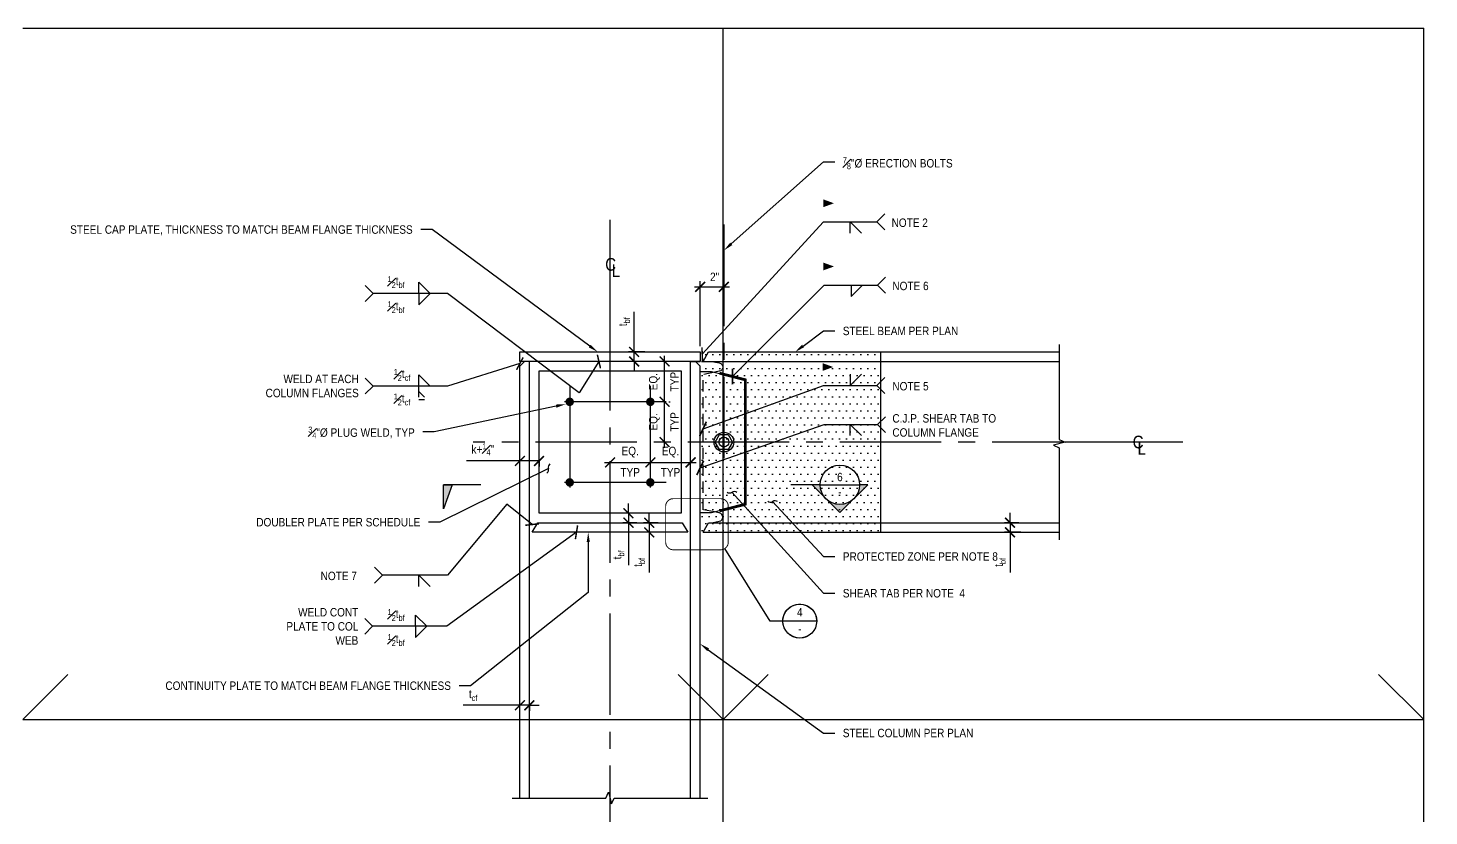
# Model space of a CAD drawing. Header units: inches. Extents: x -16404 to 14624, y -1591 to 16152.
# Drawn here: x 1491 to 1677.4, y 13371.2 to 13476 of the extents above; entities that cross this region are included whole.
import ezdxf
from ezdxf import colors
from ezdxf.entities.mleader import LeaderData, LeaderLine
from ezdxf.enums import TextEntityAlignment as Align
from ezdxf.math import Vec2, Vec3

# ---------------------------------------------------------------- set-up
doc = ezdxf.new("R2010")
doc.units = ezdxf.units.IN
doc.header["$LTSCALE"] = 24
doc.header["$MEASUREMENT"] = 0
for name, pattern in [('CENTER2', [1.125, 0.75, -0.125, 0.125, -0.125]), ('DASHED2', [0.375, 0.25, -0.125]), ('HIDDEN2', [0.1875, 0.125, -0.0625]), ('HIDDEN4', [0.09375, 0.0625, -0.03125]), ('PHANTOM2', [1.25, 0.625, -0.125, 0.125, -0.125, 0.125, -0.125])]:
    doc.linetypes.add(name, pattern=pattern)
doc.layers.get('0').update_dxf_attribs({"linetype": 'CONTINUOUS'})
doc.layers.get('DefPoints').update_dxf_attribs({"color": 251, "linetype": 'CONTINUOUS'})
for name, color, linetype in [('S-ANNO-DIMS', 2, 'CONTINUOUS'), ('S-ANNO-NOTE', 4, 'CONTINUOUS'), ('S-BREAK', 2, 'CONTINUOUS'), ('S-DETL-SYMB', 4, 'CONTINUOUS'), ('S-DETL-SYMB @ 1', 4, 'CONTINUOUS'), ('S-GRID', 1, 'CENTER2'), ('S-SIMPSON', 2, 'CONTINUOUS'), ('S-STEEL', 4, 'CONTINUOUS'), ('S-TYP DETAIL BLOCKS', 1, 'CONTINUOUS')]:
    doc.layers.add(name, color=color, linetype=linetype)
doc.layers.add('S-ANNO-GRID-NONPLOT', color=251, linetype='CONTINUOUS', plot=False)
doc.styles.add('Arial', font='arial.ttf', dxfattribs={"width": 0.85})
doc.dimstyles.new('DIM-12', dxfattribs={"dimscale": 12, "dimtxt": 0.09375, "dimasz": 0.109375, "dimexe": 0.0625, "dimexo": 0.0625, "dimgap": 0.0625, "dimtad": 1, "dimdec": 4, "dimzin": 11, "dimdsep": 46, "dimlunit": 4, "dimtxsty": 'Arial', "dimblk": 'ARCHTICK', "dimcen": 0.125, "dimclrd": 256, "dimclre": 256, "dimclrt": 4, "dimadec": 0, "dimazin": 0, "dimtfac": 0.75, "dimtdec": 4, "dimtofl": 0, "dimtmove": 0, "dimatfit": 3, "dimldrblk": 'ARCHTICK', "dimfxl": 1, "dimfrac": 1, "dimtolj": 1, "dimtzin": 11, "dimarcsym": 0})
doc.dimstyles.new('DIM-12$0', dxfattribs={"dimscale": 12, "dimtxt": 0.09375, "dimasz": 0.109375, "dimexe": 0.0625, "dimexo": 0.0625, "dimgap": 0.0625, "dimtad": 1, "dimdec": 4, "dimzin": 11, "dimdsep": 46, "dimlunit": 4, "dimtxsty": 'Arial', "dimblk": 'ARCHTICK', "dimblk1": 'ARCHTICK', "dimblk2": 'ARCHTICK', "dimsah": 1, "dimcen": 0.125, "dimdle": 0.0625, "dimclrd": 256, "dimclre": 256, "dimclrt": 4, "dimadec": 0, "dimazin": 0, "dimtfac": 0.75, "dimtdec": 4, "dimtofl": 0, "dimtmove": 0, "dimatfit": 3, "dimldrblk": 'ARCHTICK', "dimfxl": 1, "dimfrac": 1, "dimtolj": 1, "dimtzin": 11, "dimarcsym": 0})
doc.dimstyles.new('DIM-12$7', dxfattribs={"dimscale": 12, "dimtxt": 0.09375, "dimasz": 0.125, "dimexe": 0.0625, "dimexo": 0.0625, "dimgap": 0.0625, "dimtad": 1, "dimdec": 4, "dimzin": 11, "dimdsep": 46, "dimlunit": 4, "dimtxsty": 'Arial', "dimblk": 'ARCHTICK', "dimcen": 0.125, "dimclrd": 256, "dimclre": 256, "dimclrt": 4, "dimadec": 0, "dimazin": 0, "dimtfac": 0.75, "dimtdec": 4, "dimtofl": 0, "dimtmove": 0, "dimatfit": 3, "dimldrblk": 'ARCHTICK', "dimfxl": 1, "dimfrac": 1, "dimtolj": 1, "dimtzin": 11, "dimarcsym": 0})

# ---------------------------------------------------------------- blocks, each defined once
blk = doc.blocks.new('Se_24x36_DETAILS_GRID')
for p, q in [((15.535, 23), (23.302, 23)), ((23.302, 23), (31.07, 23)), ((23.302, 15.333), (23.302, 23)), ((31.07, 15.333), (31.07, 23)), ((15.535, 15.333), (16.035, 15.833)), ((23.302, 15.333), (23.802, 15.833)), ((15.535, 15.333), (23.302, 15.333)), ((23.302, 15.333), (31.07, 15.333)), ((23.302, 7.667), (23.302, 15.333)), ((31.07, 7.667), (31.07, 15.333))]:
    blk.add_line(p, q)
at = {"linetype": 'DASHED2', "ltscale": 0.5}
for p, q in [((23.302, 15.333), (22.802, 15.833)), ((31.07, 15.333), (30.57, 15.833))]:
    blk.add_line(p, q, dxfattribs=at)
blk = doc.blocks.new('BBL2C')
at = {"linetype": 'Continuous'}
blk.add_line((-0.187, 0), (0.188, 0), dxfattribs=at)
for start, end in [(0.0901, 186.6524), (359.0534, 0.0901), (234.899, 305.101), (353.3476, 359.0534)]:
    blk.add_arc((0, 0), 0.188, start, end)
at = {"style": 'Arial', "width": 0.85}
for tag, p in [('NO.', (0, 0.052)), ('SSX.X.X', (0, -0.133))]:
    blk.add_attdef(tag, text='', height=0.0938, dxfattribs=at).set_placement(p, align=Align.CENTER)
blk = doc.blocks.new('_ARCHTICK')
at = {"color": 0, "linetype": 'ByBlock', "const_width": 0.15}
blk.add_lwpolyline([(-0.5, -0.5), (0.5, 0.5)], dxfattribs=at)
blk = doc.blocks.new('*D2488')
at = {"layer": 'DefPoints', "color": 0, "transparency": 16777216}
for p in [(77.51, 212.2), (82.87, 212.2), (82.87, 212.2)]:
    blk.add_point(p, dxfattribs=at)
at = {"layer": 'S-ANNO-DIMS', "lineweight": -2, "transparency": 16777216}
blk.add_line((76.76, 212.2), (83.62, 212.2), dxfattribs=at)
at = {"layer": 'S-ANNO-DIMS', "lineweight": -2, "transparency": 16777216, "xscale": 1.3125, "yscale": 1.3125, "zscale": 1.3125, "rotation": 180}
blk.add_blockref('_ARCHTICK', (77.51, 212.2), dxfattribs=at)
at = {"layer": 'S-ANNO-DIMS', "lineweight": -2, "transparency": 16777216, "xscale": 1.3125, "yscale": 1.3125, "zscale": 1.3125}
blk.add_blockref('_ARCHTICK', (82.87, 212.2), dxfattribs=at)
at = {"layer": 'S-ANNO-DIMS', "color": 4, "transparency": 16777216, "char_height": 1.125, "attachment_point": 5, "style": 'Arial'}
for s, insert in [('\\A1;EQ.', (80.19, 213.57)), ('\\A1;TYP', (80.19, 210.89))]:
    blk.add_mtext(s, dxfattribs=dict(at, insert=insert))
blk = doc.blocks.new('*D2342')
at = {"layer": 'DefPoints', "color": 0, "transparency": 16777216}
for p in [(125.37, 204.18), (127.3, 204.18), (127.54, 202.9)]:
    blk.add_point(p, dxfattribs=at)
at = {"layer": 'S-ANNO-DIMS', "lineweight": -2, "transparency": 16777216}
for p, q in [((125.37, 204.18), (125.37, 205.49)), ((126.55, 204.18), (124.62, 204.18)), ((125.37, 204.18), (125.37, 202.9)), ((126.79, 202.9), (124.62, 202.9)), ((125.37, 202.9), (125.37, 197.55))]:
    blk.add_line(p, q, dxfattribs=at)
at = {"layer": 'S-ANNO-DIMS', "lineweight": -2, "transparency": 16777216, "xscale": 1.3125, "yscale": 1.3125, "zscale": 1.3125}
for p, rotation in [((125.37, 204.18), 270), ((125.37, 202.9), 90)]:
    blk.add_blockref('_ARCHTICK', p, dxfattribs=dict(at, rotation=rotation))
at = {"layer": 'S-ANNO-DIMS', "color": 4, "transparency": 16777216, "insert": (124.05, 198.9), "char_height": 1.125, "attachment_point": 5, "rotation": 90, "style": 'Arial'}
blk.add_mtext('\\A1;t{\\H0.7x;\\S^ bf;\\H1.4286x; } ', dxfattribs=at)
blk = doc.blocks.new('*D2343')
at = {"layer": 'DefPoints', "color": 0, "transparency": 16777216}
for p in [(77.36, 204.18), (79.29, 204.18), (79.53, 202.9)]:
    blk.add_point(p, dxfattribs=at)
at = {"layer": 'S-ANNO-DIMS', "lineweight": -2, "transparency": 16777216}
for p, q in [((77.36, 204.18), (77.36, 205.49)), ((78.54, 204.18), (76.61, 204.18)), ((77.36, 204.18), (77.36, 202.9)), ((78.78, 202.9), (76.61, 202.9)), ((77.36, 202.9), (77.36, 197.55))]:
    blk.add_line(p, q, dxfattribs=at)
at = {"layer": 'S-ANNO-DIMS', "lineweight": -2, "transparency": 16777216, "xscale": 1.3125, "yscale": 1.3125, "zscale": 1.3125}
for p, rotation in [((77.36, 204.18), 270), ((77.36, 202.9), 90)]:
    blk.add_blockref('_ARCHTICK', p, dxfattribs=dict(at, rotation=rotation))
at = {"layer": 'S-ANNO-DIMS', "color": 4, "transparency": 16777216, "insert": (76.04, 198.9), "char_height": 1.125, "attachment_point": 5, "rotation": 90, "style": 'Arial'}
blk.add_mtext('\\A1;t{\\H0.7x;\\S^ bf;\\H1.4286x; } ', dxfattribs=at)
blk = doc.blocks.new('*D2489')
at = {"layer": 'DefPoints', "color": 0, "transparency": 16777216}
for p in [(79.41, 225.63), (79.41, 225.63), (79.21, 220.27)]:
    blk.add_point(p, dxfattribs=at)
at = {"layer": 'S-ANNO-DIMS', "lineweight": -2, "transparency": 16777216}
for p, q in [((79.41, 219.52), (79.41, 226.38)), ((79.96, 220.27), (80.16, 220.27))]:
    blk.add_line(p, q, dxfattribs=at)
at = {"layer": 'S-ANNO-DIMS', "lineweight": -2, "transparency": 16777216, "xscale": 1.3125, "yscale": 1.3125, "zscale": 1.3125}
for p, rotation in [((79.41, 225.63), 90), ((79.41, 220.27), 270)]:
    blk.add_blockref('_ARCHTICK', p, dxfattribs=dict(at, rotation=rotation))
at = {"layer": 'S-ANNO-DIMS', "color": 4, "transparency": 16777216, "char_height": 1.125, "attachment_point": 5, "rotation": 90, "style": 'Arial'}
for s, insert in [('\\A1;EQ.', (78.05, 222.95)), ('\\A1;TYP', (80.73, 222.95))]:
    blk.add_mtext(s, dxfattribs=dict(at, insert=insert))
blk = doc.blocks.new('*D2490')
at = {"layer": 'DefPoints', "color": 0, "transparency": 16777216}
for p in [(72.15, 212.2), (77.51, 212.2), (77.51, 212.2)]:
    blk.add_point(p, dxfattribs=at)
at = {"layer": 'S-ANNO-DIMS', "lineweight": -2, "transparency": 16777216}
blk.add_line((71.4, 212.2), (78.26, 212.2), dxfattribs=at)
at = {"layer": 'S-ANNO-DIMS', "lineweight": -2, "transparency": 16777216, "xscale": 1.3125, "yscale": 1.3125, "zscale": 1.3125, "rotation": 180}
blk.add_blockref('_ARCHTICK', (72.15, 212.2), dxfattribs=at)
at = {"layer": 'S-ANNO-DIMS', "lineweight": -2, "transparency": 16777216, "xscale": 1.3125, "yscale": 1.3125, "zscale": 1.3125}
blk.add_blockref('_ARCHTICK', (77.51, 212.2), dxfattribs=at)
at = {"layer": 'S-ANNO-DIMS', "color": 4, "transparency": 16777216, "char_height": 1.125, "attachment_point": 5, "style": 'Arial'}
for s, insert in [('\\A1;EQ.', (74.83, 213.57)), ('\\A1;TYP', (74.83, 210.89))]:
    blk.add_mtext(s, dxfattribs=dict(at, insert=insert))
blk = doc.blocks.new('*D2491')
at = {"layer": 'DefPoints', "color": 0, "transparency": 16777216}
for p in [(79.41, 220.27), (79.41, 220.27), (79.41, 214.9)]:
    blk.add_point(p, dxfattribs=at)
at = {"layer": 'S-ANNO-DIMS', "lineweight": -2, "transparency": 16777216}
blk.add_line((79.41, 214.15), (79.41, 221.02), dxfattribs=at)
at = {"layer": 'S-ANNO-DIMS', "lineweight": -2, "transparency": 16777216, "xscale": 1.3125, "yscale": 1.3125, "zscale": 1.3125}
for p, rotation in [((79.41, 220.27), 90), ((79.41, 214.9), 270)]:
    blk.add_blockref('_ARCHTICK', p, dxfattribs=dict(at, rotation=rotation))
at = {"layer": 'S-ANNO-DIMS', "color": 4, "transparency": 16777216, "char_height": 1.125, "attachment_point": 5, "rotation": 90, "style": 'Arial'}
for s, insert in [('\\A1;EQ.', (78.05, 217.59)), ('\\A1;TYP', (80.73, 217.59))]:
    blk.add_mtext(s, dxfattribs=dict(at, insert=insert))
blk = doc.blocks.new('*D2344')
at = {"layer": 'DefPoints', "color": 0, "transparency": 16777216}
for p in [(74.6, 205.43), (76.46, 205.43), (76.46, 204.18)]:
    blk.add_point(p, dxfattribs=at)
at = {"layer": 'S-ANNO-DIMS', "lineweight": -2, "transparency": 16777216}
for p, q in [((75.71, 205.43), (73.85, 205.43)), ((74.6, 205.43), (74.6, 206.74)), ((74.6, 205.43), (74.6, 204.18)), ((75.71, 204.18), (73.85, 204.18)), ((74.6, 204.18), (74.6, 198.55))]:
    blk.add_line(p, q, dxfattribs=at)
at = {"layer": 'S-ANNO-DIMS', "lineweight": -2, "transparency": 16777216, "xscale": 1.3125, "yscale": 1.3125, "zscale": 1.3125}
for p, rotation in [((74.6, 205.43), 270), ((74.6, 204.18), 90)]:
    blk.add_blockref('_ARCHTICK', p, dxfattribs=dict(at, rotation=rotation))
at = {"layer": 'S-ANNO-DIMS', "color": 4, "transparency": 16777216, "insert": (73.28, 199.9), "char_height": 1.125, "attachment_point": 5, "rotation": 90, "style": 'Arial'}
blk.add_mtext('\\A1;t{\\H0.7x;\\S^ bf;\\H1.4286x; } ', dxfattribs=at)
blk = doc.blocks.new('*D2345')
at = {"layer": 'DefPoints', "color": 0, "transparency": 16777216}
for p in [(62.7, 213.07), (60.15, 211.82), (62.7, 212.4)]:
    blk.add_point(p, dxfattribs=at)
at = {"layer": 'S-ANNO-DIMS', "lineweight": -2, "transparency": 16777216}
for p, q in [((60.15, 212.57), (60.15, 213.15)), ((60.15, 212.4), (53.06, 212.4)), ((62.7, 212.4), (59.4, 212.4)), ((62.7, 212.32), (62.7, 211.65))]:
    blk.add_line(p, q, dxfattribs=at)
at = {"layer": 'S-ANNO-DIMS', "lineweight": -2, "transparency": 16777216, "xscale": 1.3125, "yscale": 1.3125, "zscale": 1.3125, "rotation": 180}
blk.add_blockref('_ARCHTICK', (60.15, 212.4), dxfattribs=at)
at = {"layer": 'S-ANNO-DIMS', "lineweight": -2, "transparency": 16777216, "xscale": 1.3125, "yscale": 1.3125, "zscale": 1.3125}
blk.add_blockref('_ARCHTICK', (62.7, 212.4), dxfattribs=at)
at = {"layer": 'S-ANNO-DIMS', "color": 4, "transparency": 16777216, "insert": (55.21, 213.94), "char_height": 1.125, "attachment_point": 5, "style": 'Arial'}
blk.add_mtext('\\A1;k+{\\H0.7x;\\S1#4;}" ', dxfattribs=at)
blk = doc.blocks.new('*D2346')
at = {"layer": 'DefPoints', "color": 0, "transparency": 16777216}
for p in [(87.3, 235.57), (87.3, 235.57), (84.15, 226.9)]:
    blk.add_point(p, dxfattribs=at)
at = {"layer": 'S-ANNO-DIMS', "lineweight": -2, "transparency": 16777216}
for p, q in [((83.4, 235.57), (88.05, 235.57)), ((84.15, 227.65), (84.15, 236.32))]:
    blk.add_line(p, q, dxfattribs=at)
at = {"layer": 'S-ANNO-DIMS', "lineweight": -2, "transparency": 16777216, "xscale": 1.3125, "yscale": 1.3125, "zscale": 1.3125, "rotation": 180}
blk.add_blockref('_ARCHTICK', (84.15, 235.57), dxfattribs=at)
at = {"layer": 'S-ANNO-DIMS', "lineweight": -2, "transparency": 16777216, "xscale": 1.3125, "yscale": 1.3125, "zscale": 1.3125}
blk.add_blockref('_ARCHTICK', (87.3, 235.57), dxfattribs=at)
at = {"layer": 'S-ANNO-DIMS', "color": 4, "transparency": 16777216, "insert": (86.07, 236.89), "char_height": 1.125, "attachment_point": 5, "style": 'Arial'}
blk.add_mtext('\\A1;2"', dxfattribs=at)
blk = doc.blocks.new('_Integral')
at = {"color": 0, "linetype": 'ByBlock', "lineweight": -2}
for centre, start, end in [((0.44, -0.09), 102, 168), ((-0.44, 0.09), 282, 348)]:
    blk.add_arc(centre, 0.454, start, end, dxfattribs=at)
blk = doc.blocks.new('*U2322')
at = {"layer": 'S-DETL-SYMB'}
h = blk.add_hatch(color=4, dxfattribs=at)
edge = h.paths.add_edge_path()
edge.add_line((-0.219, 0), (-0.309, 0))
edge.add_line((-0.309, 0), (0, -0.309))
edge.add_line((0, -0.309), (0.309, 0))
edge.add_line((0.309, 0), (0.219, 0))
edge.add_arc((0, 0), 0.219, -180, 0, ccw=False)
at = {"layer": 'S-DETL-SYMB', "color": 2, "linetype": 'PHANTOM2'}
for p, q in [((-3.983, 0), (-4.396, 0)), ((-0.313, 0), (-0.545, 0))]:
    blk.add_line(p, q, dxfattribs=at)
at = {"layer": 'S-DETL-SYMB'}
blk.add_line((-0.219, 0), (0.219, 0), dxfattribs=at)
blk.add_lwpolyline([(-0.219, 0), (-0.309, 0), (0, -0.309), (0.309, 0), (0.219, 0, -1)], format="xyb", close=True, dxfattribs=at)
blk.add_lwpolyline([(-4.3, 0), (-4.396, -0.267), (-4.396, 0)], close=True, dxfattribs=at)
blk.add_circle((0, 0), 0.219, dxfattribs=at)
blk.add_solid([(-4.396, -0.267), (-4.3, 0), (-4.396, 0)], dxfattribs=at)
at = {"layer": 'S-DETL-SYMB', "style": 'Arial', "width": 0.85, "flags": 8}
blk.add_attdef('VIEWNUMBER', text='', height=0.0938, dxfattribs=at).set_placement((0, 0.011), align=Align.BOTTOM_CENTER)
blk.add_attdef('SHEETNUMBER', text='', height=0.0938, dxfattribs=at).set_placement((0, -0.032), align=Align.TOP_CENTER)
blk = doc.blocks.new('*D2340')
at = {"layer": 'DefPoints', "color": 0, "transparency": 16777216}
for p in [(60.15, 179.3), (61.42, 180.56), (61.42, 179.89)]:
    blk.add_point(p, dxfattribs=at)
at = {"layer": 'S-ANNO-DIMS', "lineweight": -2, "transparency": 16777216}
for p, q in [((60.15, 179.89), (52.59, 179.89)), ((60.15, 180.05), (60.15, 180.64)), ((61.42, 179.89), (60.15, 179.89)), ((61.42, 179.89), (62.73, 179.89)), ((61.42, 179.81), (61.42, 179.14))]:
    blk.add_line(p, q, dxfattribs=at)
at = {"layer": 'S-ANNO-DIMS', "lineweight": -2, "transparency": 16777216, "xscale": 1.3125, "yscale": 1.3125, "zscale": 1.3125}
blk.add_blockref('_ARCHTICK', (60.15, 179.89), dxfattribs=at)
at = {"layer": 'S-ANNO-DIMS', "lineweight": -2, "transparency": 16777216, "xscale": 1.3125, "yscale": 1.3125, "zscale": 1.3125, "rotation": 180}
blk.add_blockref('_ARCHTICK', (61.42, 179.89), dxfattribs=at)
at = {"layer": 'S-ANNO-DIMS', "color": 4, "transparency": 16777216, "insert": (53.93, 181.21), "char_height": 1.125, "attachment_point": 5, "style": 'Arial'}
blk.add_mtext('\\A1;t{\\H0.7x;\\S^ cf;} ', dxfattribs=at)
blk = doc.blocks.new('CL-V12')
at = {"layer": 'DefPoints'}
blk.add_line((0, 5.94), (0, -5.94), dxfattribs=at)
at = {"layer": 'S-ANNO-NOTE', "color": 4, "char_height": 1.69, "attachment_point": 5, "style": 'Arial'}
for s, insert, width in [('C', (0.09, 0), 1.3847), ('L', (0.79, -0.84), 1.0599)]:
    blk.add_mtext(s, dxfattribs=dict(at, insert=insert, width=width))
blk = doc.blocks.new('CL-H12')
at = {"layer": 'DefPoints'}
blk.add_line((5.94, 0), (-5.94, 0), dxfattribs=at)
at = {"layer": 'S-ANNO-NOTE', "color": 4, "char_height": 1.69, "attachment_point": 5, "style": 'Arial'}
for s, insert, width in [('C', (0, 0), 1.3847), ('L', (0.48, -0.84), 1.0599)]:
    blk.add_mtext(s, dxfattribs=dict(at, insert=insert, width=width))
blk = doc.blocks.new('*D2341')
at = {"layer": 'DefPoints', "color": 0, "transparency": 16777216}
for p in [(75.36, 225.63), (77.3, 225.63), (77.54, 226.9)]:
    blk.add_point(p, dxfattribs=at)
at = {"layer": 'S-ANNO-DIMS', "lineweight": -2, "transparency": 16777216}
for p, q in [((75.36, 226.9), (75.36, 232.26)), ((76.79, 226.9), (74.61, 226.9)), ((76.55, 225.63), (74.61, 225.63)), ((75.36, 225.63), (75.36, 226.9)), ((75.36, 225.63), (75.36, 224.32))]:
    blk.add_line(p, q, dxfattribs=at)
at = {"layer": 'S-ANNO-DIMS', "lineweight": -2, "transparency": 16777216, "xscale": 1.3125, "yscale": 1.3125, "zscale": 1.3125}
for p, rotation in [((75.36, 226.9), 270), ((75.36, 225.63), 90)]:
    blk.add_blockref('_ARCHTICK', p, dxfattribs=dict(at, rotation=rotation))
at = {"layer": 'S-ANNO-DIMS', "color": 4, "transparency": 16777216, "insert": (74.04, 230.91), "char_height": 1.125, "attachment_point": 5, "rotation": 90, "style": 'Arial'}
blk.add_mtext('\\A1;t{\\H0.7x;\\S^ bf;\\H1.4286x; } ', dxfattribs=at)
blk = doc.blocks.new('Se_MOMENT FRAME STEEL BEAM TO STEEL COLUMN CONNECTION 1')
at = {"layer": 'S-ANNO-NOTE'}
h = blk.add_hatch(dxfattribs=at)
h.set_pattern_fill('DOTS', color=251, scale=15)
h.set_pattern_definition([(0, (-3798.1734, -5726.1764), (0.46875, 0.9375), [0, -0.9375])])
h.paths.add_polyline_path([(108.14663, 226.90415), (84.14663, 226.90415), (84.14663, 202.90415), (108.14663, 202.90415)])
at = {"layer": 'S-ANNO-DIMS', "const_width": 0.5625}
for points in [[(66.50288, 220.26665, 1), (67.06538, 220.26665, 1)], [(77.22788, 220.26665, 1), (77.79038, 220.26665, 1)], [(66.50288, 209.54165, 1), (67.06538, 209.54165, 1)], [(77.22788, 209.54165, 1), (77.79038, 209.54165, 1)]]:
    blk.add_lwpolyline(points, format="xyb", close=True, dxfattribs=at)
at = {"layer": 'S-ANNO-NOTE', "color": 251}
blk.add_line((108.14663, 226.90415), (108.14663, 202.90415), dxfattribs=at)
at = {"layer": 'S-ANNO-NOTE'}
for p, q in [((46.7257, 220.86829), (46.7257, 222.36829)), ((46.7257, 221.61829), (47.4757, 220.86829)), ((46.7257, 220.5809), (47.4757, 220.5809))]:
    blk.add_line(p, q, dxfattribs=at)
for points in [[(100.54294, 244.19608, 0, 0, 0), (100.54294, 246.68305, 1.02606, 0, 0), (101.95248, 246.68305, 0, 0, 0)], [(100.54294, 235.78484, 0, 0, 0), (100.54294, 238.27181, 1.02606, 0, 0), (101.95248, 238.27181, 0, 0, 0)], [(100.43918, 222.4086, 0, 0, 0), (100.43918, 224.89556, 1.02606, 0, 0), (101.84872, 224.89556, 0, 0, 0)]]:
    blk.add_lwpolyline(points, format="xyseb", dxfattribs=at)
for points in [[(108.71163, 243.13542), (107.65097, 244.19608), (108.71163, 245.25674)], [(104.09695, 242.69608), (104.09695, 244.19608), (105.59695, 242.69608)], [(108.81539, 234.72418), (107.75473, 235.78484), (108.81539, 236.8455)], [(39.55558, 233.62271), (40.61624, 234.68337), (39.55558, 235.74403)], [(46.7257, 234.68337), (46.7257, 236.18337), (48.2257, 234.68337)], [(104.25046, 235.78484), (104.25046, 234.28484), (105.75046, 235.78484)], [(46.7257, 234.68337), (46.7257, 233.18337), (48.2257, 234.68337)], [(46.7257, 222.36829), (46.7257, 223.86829), (48.2257, 222.36829)], [(104.09695, 223.94495), (104.09695, 222.44495), (105.59695, 223.94495)], [(39.55558, 221.30763), (40.61624, 222.36829), (39.55558, 223.42895)], [(108.71163, 221.38429), (107.65097, 222.44495), (108.71163, 223.50561)], [(108.81539, 216.16506), (107.75473, 217.22572), (108.81539, 218.28638)], [(104.09695, 215.76207), (104.09695, 217.26207), (105.59695, 215.76207)], [(40.79892, 196.14231), (41.85958, 197.20297), (40.79892, 198.26363)], [(46.7257, 195.70297), (46.7257, 197.20297), (48.2257, 195.70297)], [(39.50056, 189.3332), (40.56122, 190.39386), (39.50056, 191.45452)], [(46.25353, 190.39386), (46.25353, 191.89386), (47.75353, 190.39386)], [(46.25353, 190.39386), (46.25353, 188.89386), (47.75353, 190.39386)]]:
    blk.add_lwpolyline(points, dxfattribs=at)
at = {"layer": 'S-ANNO-NOTE', "color": 4, "linetype": 'HIDDEN2', "const_width": 0.125, "flags": 128}
blk.add_lwpolyline([(79.5521, 206.37639), (79.5521, 201.58298, 0.414213562), (80.5521, 200.58298), (86.88101, 200.58298, 0.414213562), (87.88101, 201.58298), (87.88101, 206.37639, 0.414213562), (86.88101, 207.37639), (80.5521, 207.37639, 0.414213562)], format="xyb", close=True, dxfattribs=at)
at = {"layer": 'S-ANNO-NOTE', "color": 2}
blk.add_lwpolyline([(95.14543, 191.08793), (93.44912, 191.08793), (87.41152, 200.7353)], dxfattribs=at)
at = {"layer": 'S-ANNO-NOTE', "color": 4}
blk.add_circle((97.39543, 191.08793), 2.25, dxfattribs=at)
at = {"layer": 'S-BREAK'}
for points in [[(131.93042, 227.90415), (131.93042, 215.24271), (132.70857, 214.88297), (131.15187, 214.50374), (131.93042, 214.14381), (131.93042, 201.90415)], [(59.14663, 167.54087), (71.58861, 167.54087), (71.94835, 168.31902), (72.32759, 166.76232), (72.68751, 167.54087), (85.14663, 167.54087)]]:
    blk.add_lwpolyline(points, dxfattribs=at)
at = {"layer": 'S-GRID', "color": 1, "linetype": 'CENTER2', "ltscale": 0.75}
for p, q in [((87.302, 243.84319), (87.302, 212.74583)), ((72.13797, 232.60634), (72.13797, 65.8874)), ((66.78413, 222.37915), (66.78413, 207.42915)), ((77.50913, 222.37915), (77.50913, 207.42915)), ((79.59663, 220.26665), (64.69663, 220.26665)), ((136.48146, 214.90415), (53.91496, 214.90415)), ((79.59663, 209.54165), (64.69663, 209.54165))]:
    blk.add_line(p, q, dxfattribs=at)
at = {"layer": 'S-SIMPSON'}
blk.add_lwpolyline([(86.72778, 213.90958), (86.15356, 214.90415), (86.72778, 215.89873), (87.87621, 215.89873), (88.45043, 214.90415), (87.87621, 213.90958)], close=True, dxfattribs=at)
for radius in [1.3125, 0.65625]:
    blk.add_circle((87.302, 214.90415), radius, dxfattribs=at)
at = {"layer": 'S-STEEL', "linetype": 'Continuous'}
for p, q in [((60.78413, 225.62915), (60.14663, 224.99165)), ((61.42163, 167.54087), (61.42163, 225.62915)), ((82.87163, 167.54087), (82.87163, 225.62915)), ((82.87163, 225.62915), (84.14663, 225.62915)), ((83.50913, 225.62915), (84.14663, 224.99165)), ((84.52163, 225.62915), (85.25775, 226.90415)), ((84.52163, 225.62915), (131.93042, 225.62915)), ((85.25775, 226.90415), (131.93042, 226.90415)), ((60.14663, 167.54087), (60.14663, 224.99165)), ((84.14663, 167.54087), (84.14663, 224.99165)), ((84.52163, 202.90415), (85.25775, 204.17915)), ((85.25775, 204.17915), (131.93042, 204.17915)), ((84.52163, 202.90415), (131.93042, 202.90415))]:
    blk.add_line(p, q, dxfattribs=at)
at = {"layer": 'S-STEEL', "color": 2, "linetype": 'HIDDEN4'}
blk.add_line((84.52163, 205.90561), (84.52163, 223.9027), dxfattribs=at)
at = {"layer": 'S-STEEL', "linetype": 'Continuous'}
for points in [[(60.14663, 225.62915), (60.14663, 226.90415), (84.14663, 226.90415), (84.14663, 225.62915)], [(62.69663, 224.37915), (81.59663, 224.37915), (81.59663, 205.42915), (62.69663, 205.42915)]]:
    blk.add_lwpolyline(points, close=True, dxfattribs=at)
for points in [[(85.67973, 225.62915), (86.69208, 225.4312, -0.823397701), (86.69208, 224.32711), (86.08511, 224.20842)], [(85.67973, 204.17915), (86.69208, 204.37711, 0.823397701), (86.69208, 205.4812), (86.04203, 205.60831)]]:
    blk.add_lwpolyline(points, format="xyb", dxfattribs=at)
for points in [[(85.64663, 205.50946), (84.14663, 205.50946), (84.14663, 224.31804), (85.64663, 224.31804)], [(85.64663, 224.31804), (90.14663, 223.19304), (90.14663, 206.63446), (85.64663, 205.50946)], [(61.79663, 202.90415), (62.53275, 204.17915), (81.76051, 204.17915), (82.49663, 202.90415), (61.79663, 202.90415)]]:
    blk.add_lwpolyline(points, dxfattribs=at)
at = {"layer": 'S-STEEL', "color": 2, "linetype": 'HIDDEN4'}
for points in [[(86.08511, 224.20842), (84.52163, 223.9027)], [(86.04203, 205.60831), (84.52163, 205.90561)]]:
    blk.add_lwpolyline(points, dxfattribs=at)
at = {"layer": 'S-STEEL', "color": 1, "linetype": 'Continuous', "const_width": 0.375}
for points in [[(90.14663, 212.20498), (90.14663, 223.19304), (86.70706, 224.07777)], [(90.14663, 212.20498), (90.14663, 206.63446), (86.70706, 205.74973)]]:
    blk.add_lwpolyline(points, dxfattribs=at)
at = {"layer": 'S-ANNO-NOTE'}
for name, p in [('CL-V12', (72.13797, 238.54236)), ('CL-H12', (142.41748, 214.90415))]:
    blk.add_blockref(name, p, dxfattribs=at)
at = {"layer": 'S-ANNO-NOTE', "color": 4}
ref = blk.add_blockref('BBL2C', (97.39543, 191.08793), dxfattribs=dict(at, xscale=-12, yscale=12, zscale=12))
ref.add_attrib('NO.', '4', dxfattribs={"layer": '0', "height": 1.125, "style": 'Arial', "width": 0.85}).set_placement((97.39521, 191.70642), align=Align.CENTER)
ref.add_attrib('SSX.X.X', '-', dxfattribs={"layer": '0', "height": 1.125, "style": 'Arial', "width": 0.85}).set_placement((97.39521, 189.48913), align=Align.CENTER)
at = {"layer": 'S-DETL-SYMB @ 1', "xscale": 12, "yscale": 12, "zscale": 12}
blk.add_blockref('*U2322', (102.73546, 209.22677), dxfattribs=at).add_auto_attribs({'VIEWNUMBER': '6', 'SHEETNUMBER': '-'})
at = {"layer": 'S-ANNO-NOTE', "char_height": 1.125, "style": 'Arial'}
for s, insert, width, attachment_point in [('{\\C4;NOTE 2}', (109.61411, 244.0887), 4.7657563, 4), ('\\A1;{\\H0.7x;\\S1#2;}t{\\H0.7x;\\S^ bf;}  ', (44.81565, 237.29293), 4.734375, 3), ('{\\C4;NOTE 6}', (109.71787, 235.67746), 11.8426795, 4), ('\\A1;{\\H0.7x;\\S1#2;}t{\\H0.7x;\\S^ bf;}  ', (44.81565, 232.07382), 4.734375, 9), ('{\\C4;WELD AT EACH COLUMN FLANGES}', (38.71196, 222.36829), 15.9306595, 6), ('\\A1;{\\H0.7x;\\S1#2;}t{\\H0.7x;\\S^ cf;\\H1.4286x; }   ', (45.57389, 224.9444), 4.734375, 3), ('{\\C4;NOTE 5}', (109.71787, 222.33757), 11.8426795, 4), ('\\A1;{\\H0.7x;\\S1#2;}t{\\H0.7x;\\S^ cf;\\H1.4286x; }   ', (45.57389, 219.79218), 4.734375, 9), ('{\\C4;C.J.P. SHEAR TAB TO COLUMN FLANGE}', (109.71787, 217.11834), 16.6043838, 4), ('{\\C4;NOTE 7}', (33.64199, 197.09559), 11.8426795, 4), ('{\\C4;WELD CONT PLATE TO COL WEB}', (38.65694, 190.39386), 12.5579545, 6), ('\\A1;{\\H0.7x;\\S1#2;}t{\\H0.7x;\\S^ bf;}  ', (44.81565, 193.00342), 4.734375, 3), ('\\A1;{\\H0.7x;\\S1#2;}t{\\H0.7x;\\S^ bf;}  ', (44.81565, 187.78431), 4.734375, 9)]:
    blk.add_mtext(s, dxfattribs=dict(at, insert=insert, width=width, attachment_point=attachment_point))
at = {"layer": 'S-ANNO-DIMS'}
dim = blk.add_linear_dim(base=(87.302, 235.57085), p1=(84.14663, 226.90415), p2=(87.302, 235.57085), text='2"', dimstyle='DIM-12$0', dxfattribs=at)
dim.commit()
dim.dimension.update_dxf_attribs({"geometry": '*D2346', "text_midpoint": (86.0667, 235.57085), "dimtype": 128})
for base, p1, p2, angle, text, picture, middle, dimtype in [((75.36248, 225.62915), (77.53727, 226.90415), (77.29554, 225.62915), 270, 't{\\H0.7x;\\S^ bf;\\H1.4286x; } ', '*D2341', (75.36248, 230.90527), 128), ((79.41296, 225.62915), (79.21105, 220.26665), (79.41296, 225.62915), 90, 'EQ.\\XTYP', '*D2489', (79.41296, 222.9479), 160), ((79.41296, 220.26665), (79.41296, 214.90415), (79.41296, 220.26665), 90, 'EQ.\\XTYP', '*D2491', (79.41296, 217.5854), 160), ((74.59711, 205.42915), (76.46133, 204.17915), (76.46133, 205.42915), 90, 't{\\H0.7x;\\S^ bf;\\H1.4286x; } ', '*D2344', (74.59711, 199.90415), 128), ((77.3588, 204.17915), (79.53359, 202.90415), (79.29186, 204.17915), 90, 't{\\H0.7x;\\S^ bf;\\H1.4286x; } ', '*D2343', (77.3588, 198.90304), 128), ((125.366, 204.17915), (127.54078, 202.90415), (127.29905, 204.17915), 90, 't{\\H0.7x;\\S^ bf;\\H1.4286x; } ', '*D2342', (125.366, 198.90304), 128)]:
    dim = blk.add_linear_dim(base=base, p1=p1, p2=p2, angle=angle, text=text, dimstyle='DIM-12$0', override={"dimtofl": 1}, dxfattribs=at)
    dim.commit()
    dim.dimension.update_dxf_attribs({"geometry": picture, "text_midpoint": middle, "dimtype": dimtype})
for base, p1, p2, text, picture, middle, dimtype in [((62.69663, 212.40289), (60.14663, 211.81794), (62.69663, 213.07221), 'k+{\\H0.7x;\\S1#4;}" ', '*D2345', (55.20553, 212.40289), 128), ((77.50913, 212.20311), (72.14663, 212.20311), (77.50913, 212.20311), 'EQ.\\XTYP', '*D2490', (74.82788, 212.20311), 160), ((82.87163, 212.20311), (77.50913, 212.20311), (82.87163, 212.20311), 'EQ.\\XTYP', '*D2488', (80.19038, 212.20311), 160), ((61.42163, 179.88714), (60.14663, 179.30219), (61.42163, 180.55646), 't{\\H0.7x;\\S^ cf;} ', '*D2340', (53.93053, 179.88714), 128)]:
    dim = blk.add_linear_dim(base=base, p1=p1, p2=p2, text=text, dimstyle='DIM-12$0', override={"dimtofl": 1}, dxfattribs=at)
    dim.commit()
    dim.dimension.update_dxf_attribs({"geometry": picture, "text_midpoint": middle, "dimtype": dimtype})
for points, dimstyle in [([(84.41827, 226.5898), (100.54294, 244.19608), (107.65097, 244.19608)], 'DIM-12'), ([(70.67235, 225.62915), (68.05891, 221.43958), (50.5062, 234.68337), (40.61624, 234.68337)], 'DIM-12$7'), ([(60.14663, 225.34725), (50.5062, 222.36829), (40.61624, 222.36829)], 'DIM-12'), ([(61.78105, 203.93939), (58.40988, 206.6452), (50.5062, 197.20297), (41.85958, 197.20297)], 'DIM-12$7'), ([(67.68635, 202.90415), (50.45118, 190.39386), (40.56122, 190.39386)], 'DIM-12')]:
    blk.add_leader(points, dimstyle=dimstyle, override={"dimasz": 0.109375}, dxfattribs=at)
for points in [[(88.42684, 223.63541), (100.6467, 235.78484), (107.75473, 235.78484)], [(84.52163, 216.66396), (100.54294, 222.44495), (107.65097, 222.44495)], [(84.14663, 211.48109), (100.6467, 217.26207), (107.75473, 217.26207)]]:
    blk.add_leader(points, dimstyle='DIM-12$7', dxfattribs=at)
at = {"layer": 'S-ANNO-NOTE'}
ml = blk.add_multileader_mtext('Standard', dxfattribs=at)
ml.set_content('\\A1;{\\H0.7x;\\S7#8;\\H1.4286x;"%%C ERECTION BOLTS}', color=4, style='Arial')
ml.set_leader_properties(color=2)
ml.build(insert=Vec2(0, 0))
ml.multileader.update_dxf_attribs({"dogleg_length": 0.36, "arrow_head_size": 1.3125, "scale": 12})
ctx = ml.context
ctx.base_point, ctx.scale, ctx.char_height, ctx.arrow_head_size, ctx.landing_gap_size, ctx.plane_origin = Vec3(102.04294, 252.20705), 12, 1.125, 1.3125, 1.08, Vec3(106.4789, 3737.4845)
notes = []
notes.append((ctx, [(1, (1, 1, 0), (100.54294, 252.20705), (1, 0), 1.5, [(0, [(87.302, 240.4105)], 0, [])])]))
ctx.mtext.insert, ctx.mtext.width, ctx.mtext.flow_direction = Vec3(103.12294, 252.79218), 23.0732391, 5
ml = blk.add_multileader_mtext('Standard', dxfattribs=at)
ml.set_content('\\A1;STEEL CAP PLATE, THICKNESS TO MATCH BEAM FLANGE THICKNESS', color=4, style='Arial')
ml.set_leader_properties(color=2)
ml.build(insert=Vec2(0, 0))
ml.multileader.update_dxf_attribs({"dogleg_length": 0.36, "arrow_head_size": 1.3125, "scale": 12})
ctx = ml.context
ctx.base_point, ctx.scale, ctx.char_height, ctx.arrow_head_size, ctx.landing_gap_size, ctx.plane_origin = Vec3(22.3385, 243.1764), 12, 1.125, 1.3125, 1.08, Vec3(106.4789, 3727.04263)
ctx.text_align_type = 2
notes.append((ctx, [(0, (1, 1, 0), (48.46842, 243.1764), (-1, 0), 1.5, [(0, [(70.5014, 226.90415)], 0, [])])]))
ctx.mtext.insert, ctx.mtext.width, ctx.mtext.alignment, ctx.mtext.flow_direction = Vec3(45.88842, 243.74849), 25.0898783, 3, 5
ml = blk.add_multileader_mtext('Standard', dxfattribs=at)
ml.set_content('\\A1;STEEL BEAM PER PLAN', color=4, style='Arial')
ml.set_leader_properties(color=2)
ml.build(insert=Vec2(0, 0))
ml.multileader.update_dxf_attribs({"dogleg_length": 0.36, "arrow_head_size": 1.3125, "scale": 12})
ctx = ml.context
ctx.base_point, ctx.scale, ctx.char_height, ctx.arrow_head_size, ctx.landing_gap_size, ctx.plane_origin = Vec3(102.04294, 229.68892), 12, 1.125, 1.3125, 1.08, Vec3(64.50728, 3682.98345)
notes.append((ctx, [(0, (1, 1, 0), (100.54294, 229.68892), (1, 0), 1.5, [(0, [(96.78007, 226.90415)], 0, [])])]))
ctx.mtext.insert, ctx.mtext.width, ctx.mtext.flow_direction = Vec3(103.12294, 230.26101), 24.5873654, 5
ml = blk.add_multileader_mtext('Standard', dxfattribs=at)
ml.set_content('\\A1;{\\H0.7x;\\S3#4;\\H1.4286x;"%%C PLUG WELD, TYP}', color=4, style='Arial')
ml.set_leader_properties(color=2)
ml.build(insert=Vec2(0, 0))
ml.multileader.update_dxf_attribs({"dogleg_length": 0.36, "arrow_head_size": 1.3125, "scale": 12})
ctx = ml.context
ctx.base_point, ctx.scale, ctx.char_height, ctx.arrow_head_size, ctx.landing_gap_size, ctx.plane_origin = Vec3(30.84023, 216.28676), 12, 1.125, 1.3125, 1.08, Vec3(98.49796, 3700.9349)
ctx.text_align_type = 2
notes.append((ctx, [(0, (1, 1, 0), (48.74433, 216.28676), (-1, 0), 1.5, [(0, [(66.26128, 219.9606)], 0, [])])]))
ctx.mtext.insert, ctx.mtext.width, ctx.mtext.alignment, ctx.mtext.flow_direction = Vec3(46.16433, 216.96054), 23.0732391, 3, 5
ml = blk.add_multileader_mtext('Standard', dxfattribs=at)
ml.set_content('\\A1;{\\H1.00002x;DOUBLER PLATE PER SCHEDULE}', color=4, style='Arial')
ml.set_leader_properties(color=2)
ml.set_arrow_properties(name='INTEGRAL')
ml.build(insert=Vec2(0, 0))
ml.multileader.update_dxf_attribs({"dogleg_length": 0.36, "arrow_head_size": 1.3125, "scale": 12})
ctx = ml.context
ctx.base_point, ctx.scale, ctx.char_height, ctx.arrow_head_size, ctx.landing_gap_size, ctx.plane_origin = Vec3(34.93687, 204.23875), 12, 1.125, 1.3125, 1.08, Vec3(98.49796, 3689.68813)
ctx.text_align_type = 2
notes.append((ctx, [(0, (1, 1, 0), (49.48373, 204.23875), (-1, 0), 1.5, [(0, [(63.94693, 211.40498)], 0, [])])]))
ctx.mtext.insert, ctx.mtext.width, ctx.mtext.alignment, ctx.mtext.flow_direction = Vec3(46.90373, 204.81084), 11.0011697, 3, 5
ml = blk.add_multileader_mtext('Standard', dxfattribs=at)
ml.set_content('\\A1;SHEAR TAB PER NOTE  4', color=4, style='Arial')
ml.set_leader_properties(color=2)
ml.set_arrow_properties(name='INTEGRAL')
ml.build(insert=Vec2(0, 0))
ml.multileader.update_dxf_attribs({"dogleg_length": 0.36, "arrow_head_size": 1.3125, "scale": 12})
ctx = ml.context
ctx.base_point, ctx.scale, ctx.char_height, ctx.arrow_head_size, ctx.landing_gap_size, ctx.plane_origin = Vec3(102.04294, 194.78789), 12, 1.125, 1.3125, 1.08, Vec3(48.29444, 3679.43603)
notes.append((ctx, [(0, (1, 1, 0), (100.54294, 194.78789), (1, 0), 1.5, [(0, [(88.37738, 208.23137)], 0, [])])]))
ctx.mtext.insert, ctx.mtext.width, ctx.mtext.flow_direction = Vec3(103.12294, 195.35999), 24.5873654, 5
ml = blk.add_multileader_mtext('Standard', dxfattribs=at)
ml.set_content('\\A1;PROTECTED ZONE PER NOTE 8', color=4, style='Arial')
ml.set_leader_properties(color=2)
ml.set_arrow_properties(name='INTEGRAL')
ml.build(insert=Vec2(0, 0))
ml.multileader.update_dxf_attribs({"dogleg_length": 0.36, "arrow_head_size": 1.3125, "scale": 12})
ctx = ml.context
ctx.base_point, ctx.scale, ctx.char_height, ctx.arrow_head_size, ctx.landing_gap_size, ctx.plane_origin = Vec3(102.04294, 199.67457), 12, 1.125, 1.3125, 1.08, Vec3(48.29444, 3684.32271)
notes.append((ctx, [(0, (1, 1, 0), (100.54294, 199.67457), (1, 0), 1.5, [(0, [(93.78456, 207.00824)], 0, [])])]))
ctx.mtext.insert, ctx.mtext.width, ctx.mtext.flow_direction = Vec3(103.12294, 200.24666), 13.1090218, 5
ml = blk.add_multileader_mtext('Standard', dxfattribs=at)
ml.set_content('\\A1;CONTINUITY PLATE TO MATCH BEAM FLANGE THICKNESS', color=4, style='Arial')
ml.set_leader_properties(color=2)
ml.build(insert=Vec2(0, 0))
ml.multileader.update_dxf_attribs({"dogleg_length": 0.36, "arrow_head_size": 1.3125, "scale": 12})
ctx = ml.context
ctx.base_point, ctx.scale, ctx.char_height, ctx.arrow_head_size, ctx.landing_gap_size, ctx.plane_origin = Vec3(25.79921, 182.48633), 12, 1.125, 1.3125, 1.08, Vec3(106.4789, 3663.42028)
ctx.text_align_type = 2
notes.append((ctx, [(0, (1, 1, 0), (53.5618, 182.48633), (-1, 0), 1.5, [(0, [(69.24947, 202.90415), (69.24947, 194.89622)], 0, [])])]))
ctx.mtext.insert, ctx.mtext.width, ctx.mtext.alignment, ctx.mtext.flow_direction = Vec3(50.9818, 183.05842), 25.0898783, 3, 5
ml = blk.add_multileader_mtext('Standard', dxfattribs=at)
ml.set_content('\\A1;STEEL COLUMN PER PLAN', color=4, style='Arial')
ml.set_leader_properties(color=2)
ml.build(insert=Vec2(0, 0))
ml.multileader.update_dxf_attribs({"dogleg_length": 0.36, "arrow_head_size": 1.3125, "scale": 12})
ctx = ml.context
ctx.base_point, ctx.scale, ctx.char_height, ctx.arrow_head_size, ctx.landing_gap_size, ctx.plane_origin = Vec3(102.04294, 176.2003), 12, 1.125, 1.3125, 1.08, Vec3(48.29444, 3665.33181)
notes.append((ctx, [(0, (1, 1, 0), (100.54294, 176.2003), (1, 0), 1.5, [(0, [(84.14663, 188.05375)], 0, [])])]))
ctx.mtext.insert, ctx.mtext.width, ctx.mtext.defined_height, ctx.mtext.flow_direction = Vec3(103.12294, 176.76319), 10.6434454, 3.12414, 5
for ctx, leaders in notes:
    for number, flags, end, landing, length, lines in leaders:
        leader = LeaderData()
        leader.index, (leader.has_last_leader_line, leader.has_dogleg_vector, leader.attachment_direction) = number, flags
        leader.last_leader_point, leader.dogleg_vector, leader.dogleg_length = Vec3(end), Vec3(landing), length
        for number, points, colour, breaks in lines:
            line = LeaderLine()
            line.index, line.vertices, line.color, line.breaks = number, Vec3.list(points), colors.encode_raw_color(colour), breaks
            leader.lines.append(line)
        ctx.leaders.append(leader)

msp = doc.modelspace()

# ---------------------------------------------------------------- block references
at = {"layer": 'S-ANNO-GRID-NONPLOT', "xscale": 12, "yscale": 12, "zscale": 12}
msp.add_blockref('Se_24x36_DETAILS_GRID', (1303.9061, 13200), dxfattribs=at)
at = {"layer": 'S-TYP DETAIL BLOCKS'}
msp.add_blockref('Se_MOMENT FRAME STEEL BEAM TO STEEL COLUMN CONNECTION 1', (1496.32429, 13206), dxfattribs=at)

doc.saveas('drawing.dxf')
